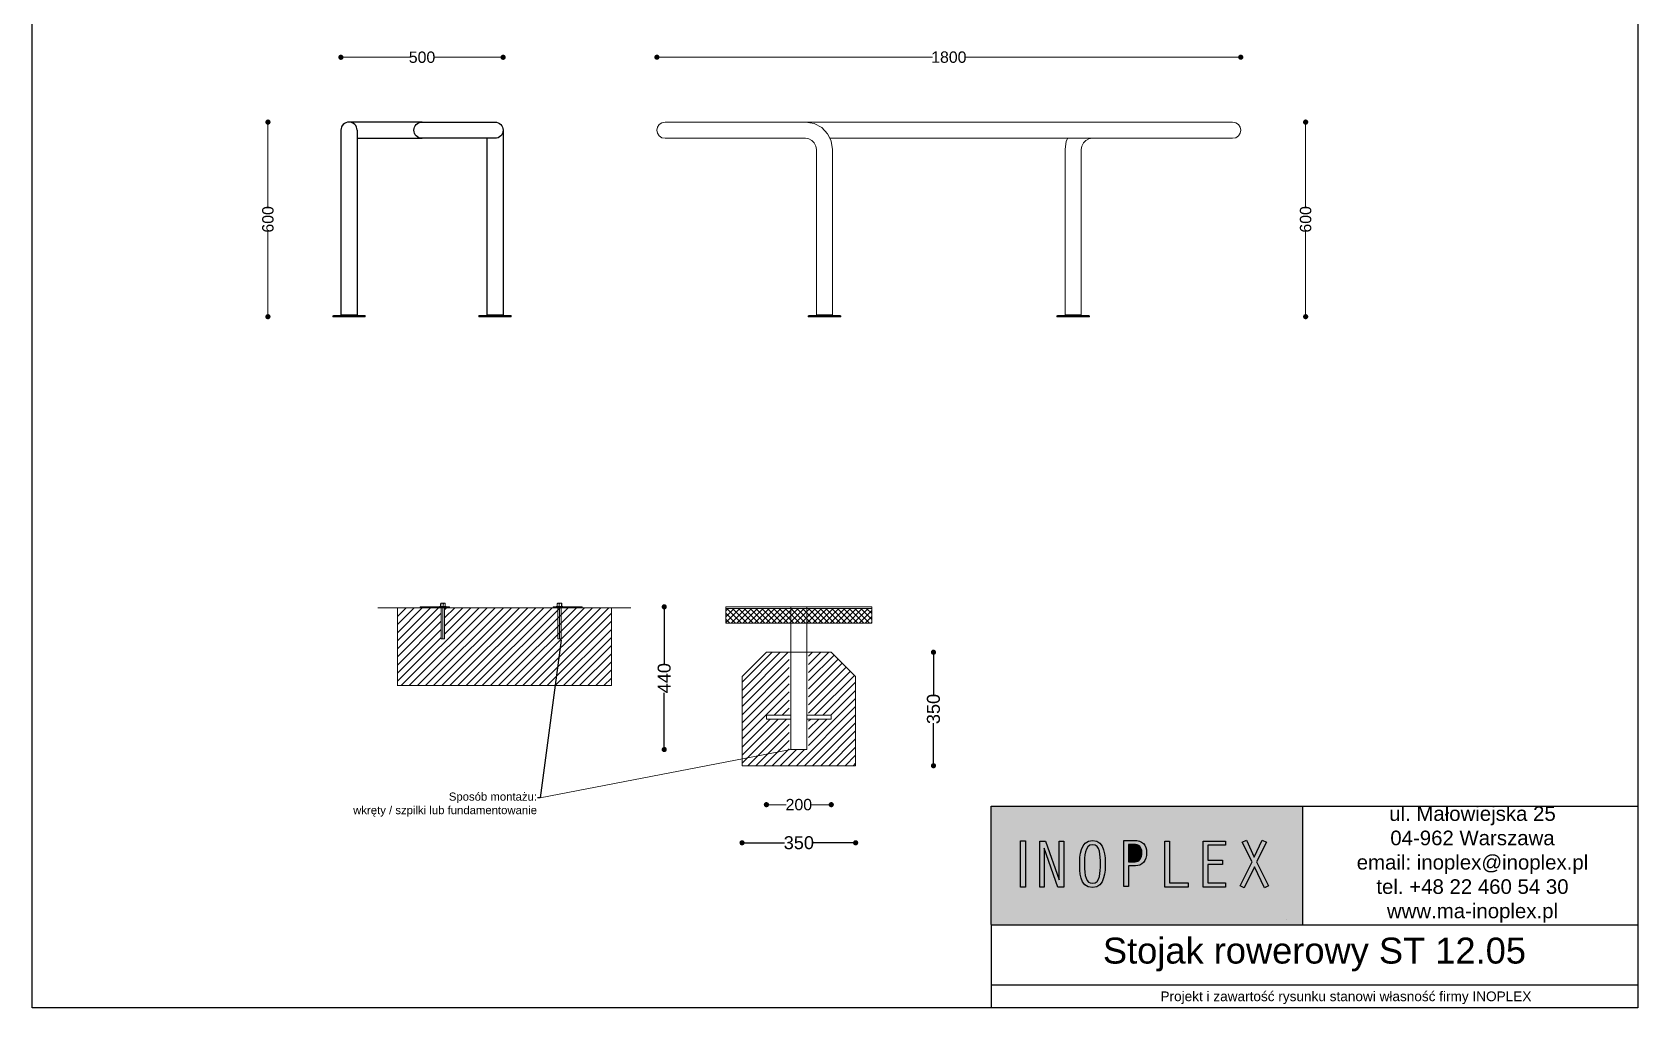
# Model space of a CAD drawing. Header units: millimetres. Extents: x 27743 to 32693, y 13706 to 19154.
# Drawn here: x 27743 to 32693, y 13706 to 16715 of the extents above; entities that cross this region are included whole.
import ezdxf
from ezdxf import colors
from ezdxf.entities.mleader import LeaderData, LeaderLine
from ezdxf.math import Vec2, Vec3

# ---------------------------------------------------------------- set-up
doc = ezdxf.new("R2010")
doc.units = ezdxf.units.MM
doc.header["$LTSCALE"] = 3
for name, color, linetype in [('0 @ 1', 7, 'Continuous'), ('LAYER_1', 7, 'Continuous'), ('Warstwa 1', 7, 'Continuous')]:
    doc.layers.add(name, color=color, linetype=linetype)
doc.layers.add('Krawędzie widoczneARTUR', color=7, linetype='Continuous', lineweight=50)
doc.layers.add('stal', color=7, linetype='Continuous', lineweight=20)
doc.styles.get("Standard").update_dxf_attribs({"font": 'arial.ttf'})
doc.dimstyles.new('MATEUSZ', dxfattribs={"dimtxt": 35, "dimasz": 16, "dimexe": 0.18, "dimexo": 0.0625, "dimgap": 0.09, "dimtad": 0, "dimdec": 0, "dimdsep": 46, "dimtxsty": 'Standard', "dimblk": 'DOT', "dimcen": 0.09, "dimse1": 1, "dimse2": 1, "dimadec": 0, "dimazin": 0, "dimtfac": 1, "dimtdec": 0, "dimtofl": 0, "dimtmove": 0, "dimatfit": 3, "dimfxl": 0, "dimtolj": 1, "dimtzin": 0, "dimlwd": 9, "dimlwe": 9, "dimarcsym": 0})
doc.dimstyles.get("Standard").update_dxf_attribs({"dimtxt": 0.18, "dimasz": 0.18, "dimexe": 0.18, "dimexo": 0.0625, "dimgap": 0.09, "dimtad": 0, "dimtih": 1, "dimtoh": 1, "dimdec": 4, "dimzin": 0, "dimdsep": 46, "dimtxsty": 'Standard', "dimcen": 0.09, "dimadec": 0, "dimazin": 0, "dimtfac": 1, "dimtdec": 4, "dimtofl": 0, "dimtmove": 0, "dimatfit": 3, "dimfxl": 0, "dimtolj": 1, "dimtzin": 0, "dimarcsym": 0})

# ---------------------------------------------------------------- blocks, each defined once
blk = doc.blocks.new('_Dot')
at = {"color": 0, "linetype": 'ByBlock', "lineweight": -2}
blk.add_line((-0.5, 0), (-1, 0), dxfattribs=at)
at = {"color": 0, "linetype": 'ByBlock', "const_width": 0.5}
blk.add_lwpolyline([(-0.25, 0, 1), (0.25, 0, 1)], format="xyb", close=True, dxfattribs=at)
blk = doc.blocks.new('*D16')
at = {"color": 0, "lineweight": 9}
for p, q in [((29685.1, 16637.3), (30518.4, 16637.3)), ((31453.1, 16637.3), (30619.7, 16637.3))]:
    blk.add_line(p, q, dxfattribs=at)
at = {"layer": 'Defpoints', "color": 0}
for p in [(31469.1, 16637.3), (29669.1, 16412.3), (31469.1, 16412.3)]:
    blk.add_point(p, dxfattribs=at)
at = {"color": 0, "lineweight": 9, "xscale": 16, "yscale": 16, "zscale": 16, "rotation": 180}
blk.add_blockref('_Dot', (29669.1, 16637.3), dxfattribs=at)
at = {"color": 0, "lineweight": 9, "xscale": 16, "yscale": 16, "zscale": 16}
blk.add_blockref('_Dot', (31469.1, 16637.3), dxfattribs=at)
at = {"color": 0, "insert": (30569.1, 16637.3), "char_height": 35, "attachment_point": 5}
blk.add_mtext('\\A1;1800', dxfattribs=at)
blk = doc.blocks.new('*D17')
at = {"color": 0, "lineweight": 9}
for p, q in [((31669.1, 16421.3), (31669.1, 16176.1)), ((31669.1, 15853.3), (31669.1, 16098.5))]:
    blk.add_line(p, q, dxfattribs=at)
at = {"layer": 'Defpoints', "color": 0}
for p in [(30952.4, 16437.3), (31669.1, 16437.3), (30952.4, 15837.3)]:
    blk.add_point(p, dxfattribs=at)
at = {"color": 0, "lineweight": 9, "xscale": 16, "yscale": 16, "zscale": 16}
for p, rotation in [((31669.1, 16437.3), 90), ((31669.1, 15837.3), 270)]:
    blk.add_blockref('_Dot', p, dxfattribs=dict(at, rotation=rotation))
at = {"color": 0, "insert": (31669.1, 16137.3), "char_height": 35, "attachment_point": 5, "rotation": 90}
blk.add_mtext('\\A1;600', dxfattribs=at)
blk = doc.blocks.new('*D18')
at = {"color": 0, "lineweight": 9}
for p, q in [((28711, 16637.1), (28906.3, 16637.1)), ((29179, 16637.1), (28983.7, 16637.1))]:
    blk.add_line(p, q, dxfattribs=at)
at = {"layer": 'Defpoints', "color": 0}
for p in [(28695, 16637.1), (28695, 16412.3), (29195, 16412.5)]:
    blk.add_point(p, dxfattribs=at)
at = {"color": 0, "lineweight": 9, "xscale": 16, "yscale": 16, "zscale": 16, "rotation": 180}
blk.add_blockref('_Dot', (28695, 16637.1), dxfattribs=at)
at = {"color": 0, "lineweight": 9, "xscale": 16, "yscale": 16, "zscale": 16}
blk.add_blockref('_Dot', (29195, 16637.1), dxfattribs=at)
at = {"color": 0, "insert": (28945, 16637.1), "char_height": 35, "attachment_point": 5}
blk.add_mtext('\\A1;500', dxfattribs=at)
blk = doc.blocks.new('*D19')
at = {"color": 0, "lineweight": 9}
for p, q in [((28470, 16421.3), (28470, 16176.1)), ((28470, 15853.3), (28470, 16098.5))]:
    blk.add_line(p, q, dxfattribs=at)
at = {"layer": 'Defpoints', "color": 0}
for p in [(28470, 16437.3), (28720, 16437.3), (28720, 15837.3)]:
    blk.add_point(p, dxfattribs=at)
at = {"color": 0, "lineweight": 9, "xscale": 16, "yscale": 16, "zscale": 16}
for p, rotation in [((28470, 16437.3), 90), ((28470, 15837.3), 270)]:
    blk.add_blockref('_Dot', p, dxfattribs=dict(at, rotation=rotation))
at = {"color": 0, "insert": (28470, 16137.3), "char_height": 35, "attachment_point": 5, "rotation": 90}
blk.add_mtext('\\A1;600', dxfattribs=at)
blk = doc.blocks.new('*D9')
at = {"color": 0, "lineweight": -2}
for p, q in [((1138.5, -724.5), (1253.3, -724.5)), ((1456.5, -724.5), (1341.7, -724.5))]:
    blk.add_line(p, q, dxfattribs=at)
at = {"layer": 'Defpoints', "color": 0}
for p in [(1122.5, -487), (1472.5, -487), (1472.5, -724.5)]:
    blk.add_point(p, dxfattribs=at)
at = {"color": 0, "lineweight": -2, "xscale": 16, "yscale": 16, "zscale": 16, "rotation": 180}
blk.add_blockref('_Dot', (1122.5, -724.5), dxfattribs=at)
at = {"color": 0, "lineweight": -2, "xscale": 16, "yscale": 16, "zscale": 16}
blk.add_blockref('_Dot', (1472.5, -724.5), dxfattribs=at)
at = {"color": 0, "lineweight": 15, "insert": (1297.5, -724.5), "char_height": 40, "attachment_point": 5}
blk.add_mtext('\\A1;350', dxfattribs=at)
blk = doc.blocks.new('*D10')
at = {"color": 0, "lineweight": -2}
for p, q in [((1712.5, -153), (1712.5, -267.8)), ((1712.5, -471), (1712.5, -356.2))]:
    blk.add_line(p, q, dxfattribs=at)
at = {"layer": 'Defpoints', "color": 0}
for p in [(1712.5, -137), (1712.5, -137), (1472.5, -487)]:
    blk.add_point(p, dxfattribs=at)
at = {"color": 0, "lineweight": -2, "xscale": 16, "yscale": 16, "zscale": 16}
for p, rotation in [((1712.5, -137), 90), ((1712.5, -487), 270)]:
    blk.add_blockref('_Dot', p, dxfattribs=dict(at, rotation=rotation))
at = {"color": 0, "lineweight": 15, "insert": (1712.5, -312), "char_height": 40, "attachment_point": 5, "rotation": 90}
blk.add_mtext('\\A1;350', dxfattribs=at)
blk = doc.blocks.new('*D11')
at = {"color": 0, "lineweight": -2}
for p, q in [((882.5, -13), (882.5, -172)), ((882.5, -421), (882.5, -262))]:
    blk.add_line(p, q, dxfattribs=at)
at = {"layer": 'Defpoints', "color": 0}
for p in [(1322.5, 3), (882.5, -437), (1320, -437)]:
    blk.add_point(p, dxfattribs=at)
at = {"color": 0, "lineweight": -2, "xscale": 16, "yscale": 16, "zscale": 16}
for p, rotation in [((882.5, 3), 90), ((882.5, -437), 270)]:
    blk.add_blockref('_Dot', p, dxfattribs=dict(at, rotation=rotation))
at = {"color": 0, "lineweight": 15, "insert": (882.5, -217), "char_height": 40, "attachment_point": 5, "rotation": 90}
blk.add_mtext('\\A1;440', dxfattribs=at)
blk = doc.blocks.new('*D12')
at = {"color": 0, "lineweight": 9}
for p, q in [((1213.5, -607), (1258.5, -607)), ((1381.5, -607), (1336.5, -607))]:
    blk.add_line(p, q, dxfattribs=at)
at = {"layer": 'Defpoints', "color": 0}
for p in [(1197.5, -343), (1397.5, -343), (1397.5, -607)]:
    blk.add_point(p, dxfattribs=at)
at = {"color": 0, "lineweight": 9, "xscale": 16, "yscale": 16, "zscale": 16, "rotation": 180}
blk.add_blockref('_Dot', (1197.5, -607), dxfattribs=at)
at = {"color": 0, "lineweight": 9, "xscale": 16, "yscale": 16, "zscale": 16}
blk.add_blockref('_Dot', (1397.5, -607), dxfattribs=at)
at = {"color": 0, "insert": (1297.5, -607), "char_height": 35, "attachment_point": 5}
blk.add_mtext('\\A1;200', dxfattribs=at)
blk = doc.blocks.new('MOCOWANIE')
at = {"lineweight": 9}
h = blk.add_hatch(dxfattribs=at)
h.set_pattern_fill('JIS_WOOD', color=256, scale=25)
h.set_pattern_definition([(45, (-2381.82, -1962.995), (-12.5, 12.5), [])])
h.paths.add_polyline_path([(574.7, 0), (560, 0), (220, 0), (205.3, 0), (205.3, -96.1), (195, -96), (195, 0), (140, 0), (60, 0), (60, -240), (720, -240), (720, 0), (640, 0), (585, 0), (585, 0), (574.7, 0)])
h = blk.add_hatch(dxfattribs=at)
h.set_pattern_fill('ANSI37', color=256, scale=4)
h.set_pattern_definition([(45, (-816.598, -2153.975), (-8.980256, 8.980256), []), (135, (-816.598, -2153.975), (-8.980256, -8.980256), [])])
h.paths.add_polyline_path([(1272.5, -2), (1072.5, -2), (1072.5, -47), (1272.5, -47)])
h.paths.add_polyline_path([(1322.5, -2), (1272.5, -2), (1272.5, -47), (1322.5, -47)])
h.paths.add_polyline_path([(1522.5, -2), (1322.5, -2), (1322.5, -47), (1522.5, -47)])
h = blk.add_hatch(dxfattribs=at)
h.set_pattern_fill('JIS_WOOD', color=256, scale=25)
h.set_pattern_definition([(45, (-15721.51, -12568), (-12.5, 12.5), [])])
h.paths.add_polyline_path([(1267.5, -137), (1197.5, -137), (1122.5, -212), (1122.5, -487), (1322.5, -487), (1472.5, -487), (1472.5, -212), (1397.5, -137), (1327.5, -137), (1327.5, -331), (1397.5, -331), (1397.5, -343), (1327.5, -343), (1327.5, -437), (1267.5, -437), (1267.5, -343), (1197.5, -343), (1197.5, -331), (1267.5, -331)])
for p, q in [((140, 0), (0, 0)), ((140, 0), (60, 0)), ((60, 0), (60, -240)), ((180, 3), (130, 3)), ((130, 3), (130, 0)), ((140, 3), (180, 3)), ((140, 3), (220, 3)), ((220, 0), (140, 0)), ((220, 3), (220, 0)), ((220, 3), (220, 0)), ((220, 0), (560, 0)), ((580, 3), (540, 3)), ((540, 3), (540, 0)), ((630, 3), (550, 3)), ((550, 0), (630, 0)), ((620, 3), (570, 3)), ((590, 3), (630, 3)), ((630, 0), (630, 3)), ((630, 0), (780, 0)), ((640, 0), (720, 0)), ((720, 0), (720, -240)), ((1272.5, 3), (1072.5, 3)), ((1072.5, 3), (1072.5, -47)), ((1072.5, 3), (1072.5, -2)), ((1327.5, 3), (1267.5, 3)), ((1322.5, 3), (1272.5, 3)), ((1272.5, 3), (1322.5, 3)), ((1272.5, 3), (1272.5, -437)), ((1322.5, 3), (1522.5, 3)), ((1322.5, 3), (1322.5, -437)), ((1522.5, 3), (1522.5, -47)), ((1072.5, -2), (1522.5, -2)), ((1072.5, -47), (1522.5, -47)), ((1122.5, -212), (1197.5, -137)), ((1397.5, -137), (1197.5, -137)), ((1472.5, -212), (1397.5, -137)), ((58.9, -240), (720, -240)), ((1122.5, -212), (1122.5, -487)), ((1472.5, -487), (1472.5, -212)), ((1122.5, -487), (1322.5, -487)), ((1322.5, -487), (1472.5, -487))]:
    blk.add_line(p, q, dxfattribs=at)
at = {"lineweight": 15}
blk.add_line((500.3, -585.7), (1272.5, -437), dxfattribs=at)
at = {"layer": 'Krawędzie widoczneARTUR', "lineweight": 9}
for p, q in [((190, 4), (210.3, 4)), ((190, 4), (190, 3)), ((193.2, 4.7), (193.2, 11.7)), ((194, 14.2), (205.9, 14.2)), ((194.3, 4.7), (194.3, 11.7)), ((195.3, 4), (195.3, 3)), ((201.3, 4.7), (201.3, 11.7)), ((205.9, 14.2), (206.5, 14.2)), ((207.2, 4.7), (207.2, 11.7)), ((570, 4), (549.7, 4)), ((552.8, 4.7), (552.8, 11.7)), ((554.1, 14.2), (553.5, 14.2)), ((566, 14.2), (554.1, 14.2)), ((558.7, 4.7), (558.7, 11.7)), ((564.7, 4), (564.7, 3)), ((565.7, 4.7), (565.7, 11.7)), ((566.8, 4.7), (566.8, 11.7)), ((570, 4), (570, 3)), ((1197.5, -331), (1197.5, -343)), ((1272.5, -331), (1197.5, -331)), ((1272.5, -343), (1197.5, -343)), ((1397.5, -331), (1322.5, -331)), ((1397.5, -343), (1322.5, -343)), ((1397.5, -343), (1397.5, -331)), ((1272.5, -437), (1322.5, -437)), ((1275, -437), (1272.5, -437)), ((1322.5, -437), (1320, -437))]:
    blk.add_line(p, q, dxfattribs=at)
at = {"layer": 'Krawędzie widoczneARTUR', "lineweight": 9, "flags": 128}
for points in [[(193.2, 11.7), (193.2, 12.1), (193.3, 12.4), (193.3, 12.7), (193.3, 13), (193.4, 13.3), (193.4, 13.5), (193.5, 13.6), (193.5, 13.8), (193.6, 13.9), (193.7, 13.9), (193.7, 14), (193.8, 14), (193.8, 14), (193.9, 13.9), (193.9, 13.9), (194, 13.8), (194, 13.6), (194.1, 13.5), (194.2, 13.3), (194.2, 13), (194.2, 12.7), (194.3, 12.4), (194.3, 12.1), (194.3, 11.7)], [(193.2, 4.7), (193.2, 4.7), (193.2, 4.7), (193.2, 4.6), (193.2, 4.6), (193.2, 4.6), (193.2, 4.5), (193.2, 4.5), (193.2, 4.5), (193.2, 4.4), (193.2, 4.4), (193.2, 4.4), (193.3, 4.3), (193.3, 4.3), (193.3, 4.3), (193.3, 4.2), (193.3, 4.2), (193.3, 4.2), (193.3, 4.1), (193.3, 4.1), (193.3, 4.1), (193.3, 4.1), (193.3, 4), (193.4, 4), (193.4, 4)], [(194, 14.2), (193.8, 14.1), (193.6, 13.9)], [(194.3, 11.7), (194.4, 12.1), (194.6, 12.4), (194.8, 12.7), (195.1, 13), (195.4, 13.3), (195.7, 13.5), (196, 13.6), (196.3, 13.8), (196.7, 13.9), (197.1, 13.9), (197.4, 14), (197.8, 14), (198.2, 14), (198.5, 13.9), (198.9, 13.9), (199.3, 13.8), (199.6, 13.7), (199.9, 13.5), (200.3, 13.3), (200.5, 13), (200.8, 12.7), (201, 12.4), (201.2, 12.1), (201.3, 11.7)], [(194.3, 4.7), (194.3, 4.7), (194.3, 4.7), (194.3, 4.6), (194.3, 4.6), (194.3, 4.6), (194.3, 4.5), (194.3, 4.5), (194.3, 4.5), (194.3, 4.4), (194.3, 4.4), (194.3, 4.4), (194.3, 4.3), (194.4, 4.3), (194.4, 4.3), (194.4, 4.2), (194.4, 4.2), (194.4, 4.2), (194.4, 4.1), (194.4, 4.1), (194.4, 4.1), (194.4, 4.1), (194.4, 4), (194.4, 4), (194.4, 4)], [(207, 12.3), (206.9, 12.6), (206.7, 12.9), (206.5, 13.1), (206.3, 13.3), (206.1, 13.5), (205.9, 13.6), (205.6, 13.7), (205.4, 13.8), (205.1, 13.9), (204.9, 13.9), (204.6, 14), (204.4, 14), (204.1, 14), (203.8, 14), (203.6, 13.9), (203.3, 13.9), (203.1, 13.8), (202.8, 13.7), (202.6, 13.6), (202.3, 13.3), (202, 13), (201.7, 12.6), (201.5, 12.2), (201.3, 11.7)], [(201.3, 4.7), (201.3, 4.7), (201.3, 4.7), (201.3, 4.6), (201.3, 4.6), (201.3, 4.6), (201.3, 4.5), (201.3, 4.5), (201.3, 4.5), (201.3, 4.4), (201.3, 4.4), (201.3, 4.4), (201.3, 4.3), (201.3, 4.3), (201.3, 4.3), (201.3, 4.2), (201.3, 4.2), (201.3, 4.2), (201.3, 4.1), (201.3, 4.1), (201.3, 4.1), (201.3, 4.1), (201.3, 4), (201.3, 4), (201.3, 4)], [(206.8, 13.9), (206.6, 14.1), (206.5, 14.2)], [(207.2, 11.7), (207.2, 11.8), (207.2, 12), (207.2, 12.1), (207.2, 12.3), (207.2, 12.4), (207.2, 12.5), (207.1, 12.7), (207.1, 12.8), (207.1, 12.9), (207.1, 13), (207.1, 13.1), (207.1, 13.2), (207, 13.3), (207, 13.4), (207, 13.5), (207, 13.5), (207, 13.6), (206.9, 13.7), (206.9, 13.7), (206.9, 13.8), (206.9, 13.8), (206.9, 13.8), (206.8, 13.9), (206.8, 13.9)], [(207, 12.3), (207, 12.3), (207, 12.3), (207, 12.3), (207, 12.2), (207.1, 12.2), (207.1, 12.2), (207.1, 12.2), (207.1, 12.1), (207.1, 12.1), (207.1, 12.1), (207.1, 12), (207.1, 12), (207.1, 12), (207.1, 12), (207.2, 11.9), (207.2, 11.9), (207.2, 11.9), (207.2, 11.9), (207.2, 11.8), (207.2, 11.8), (207.2, 11.8), (207.2, 11.7), (207.2, 11.7), (207.2, 11.7)], [(207.2, 4.7), (207.2, 4.7), (207.2, 4.7), (207.2, 4.6), (207.2, 4.6), (207.2, 4.6), (207.2, 4.5), (207.2, 4.5), (207.2, 4.5), (207.2, 4.4), (207.2, 4.4), (207.2, 4.4), (207.2, 4.3), (207.2, 4.3), (207.2, 4.3), (207.2, 4.2), (207.2, 4.2), (207.1, 4.2), (207.1, 4.1), (207.1, 4.1), (207.1, 4.1), (207.1, 4.1), (207.1, 4), (207.1, 4), (207.1, 4)], [(552.8, 11.7), (552.8, 11.8), (552.8, 12), (552.8, 12.1), (552.8, 12.3), (552.8, 12.4), (552.8, 12.5), (552.9, 12.7), (552.9, 12.8), (552.9, 12.9), (552.9, 13), (552.9, 13.1), (552.9, 13.2), (553, 13.3), (553, 13.4), (553, 13.5), (553, 13.5), (553, 13.6), (553.1, 13.7), (553.1, 13.7), (553.1, 13.8), (553.1, 13.8), (553.1, 13.8), (553.2, 13.9), (553.2, 13.9)], [(553, 12.3), (553, 12.3), (553, 12.3), (553, 12.3), (553, 12.2), (552.9, 12.2), (552.9, 12.2), (552.9, 12.2), (552.9, 12.1), (552.9, 12.1), (552.9, 12.1), (552.9, 12), (552.9, 12), (552.9, 12), (552.9, 12), (552.8, 11.9), (552.8, 11.9), (552.8, 11.9), (552.8, 11.9), (552.8, 11.8), (552.8, 11.8), (552.8, 11.8), (552.8, 11.7), (552.8, 11.7), (552.8, 11.7)], [(552.8, 4.7), (552.8, 4.7), (552.8, 4.7), (552.8, 4.6), (552.8, 4.6), (552.8, 4.6), (552.8, 4.5), (552.8, 4.5), (552.8, 4.5), (552.8, 4.4), (552.8, 4.4), (552.8, 4.4), (552.8, 4.3), (552.8, 4.3), (552.8, 4.3), (552.8, 4.2), (552.8, 4.2), (552.9, 4.2), (552.9, 4.1), (552.9, 4.1), (552.9, 4.1), (552.9, 4.1), (552.9, 4), (552.9, 4), (552.9, 4)], [(553, 12.3), (553.1, 12.6), (553.3, 12.9), (553.5, 13.1), (553.7, 13.3), (553.9, 13.5), (554.1, 13.6), (554.4, 13.7), (554.6, 13.8), (554.9, 13.9), (555.1, 13.9), (555.4, 14), (555.6, 14), (555.9, 14), (556.2, 14), (556.4, 13.9), (556.7, 13.9), (556.9, 13.8), (557.2, 13.7), (557.4, 13.6), (557.7, 13.3), (558, 13), (558.3, 12.6), (558.5, 12.2), (558.7, 11.7)], [(553.2, 13.9), (553.4, 14.1), (553.5, 14.2)], [(565.7, 11.7), (565.6, 12.1), (565.4, 12.4), (565.2, 12.7), (564.9, 13), (564.6, 13.3), (564.3, 13.5), (564, 13.6), (563.7, 13.8), (563.3, 13.9), (562.9, 13.9), (562.6, 14), (562.2, 14), (561.8, 14), (561.5, 13.9), (561.1, 13.9), (560.7, 13.8), (560.4, 13.7), (560.1, 13.5), (559.7, 13.3), (559.5, 13), (559.2, 12.7), (559, 12.4), (558.8, 12.1), (558.7, 11.7)], [(558.7, 4.7), (558.7, 4.7), (558.7, 4.7), (558.7, 4.6), (558.7, 4.6), (558.7, 4.6), (558.7, 4.5), (558.7, 4.5), (558.7, 4.5), (558.7, 4.4), (558.7, 4.4), (558.7, 4.4), (558.7, 4.3), (558.7, 4.3), (558.7, 4.3), (558.7, 4.2), (558.7, 4.2), (558.7, 4.2), (558.7, 4.1), (558.7, 4.1), (558.7, 4.1), (558.7, 4.1), (558.7, 4), (558.7, 4), (558.7, 4)], [(565.7, 4.7), (565.7, 4.7), (565.7, 4.7), (565.7, 4.6), (565.7, 4.6), (565.7, 4.6), (565.7, 4.5), (565.7, 4.5), (565.7, 4.5), (565.7, 4.4), (565.7, 4.4), (565.7, 4.4), (565.7, 4.3), (565.6, 4.3), (565.6, 4.3), (565.6, 4.2), (565.6, 4.2), (565.6, 4.2), (565.6, 4.1), (565.6, 4.1), (565.6, 4.1), (565.6, 4.1), (565.6, 4), (565.6, 4), (565.6, 4)], [(566.8, 11.7), (566.8, 12.1), (566.7, 12.4), (566.7, 12.7), (566.7, 13), (566.6, 13.3), (566.6, 13.5), (566.5, 13.6), (566.5, 13.8), (566.4, 13.9), (566.3, 13.9), (566.3, 14), (566.2, 14), (566.2, 14), (566.1, 13.9), (566.1, 13.9), (566, 13.8), (566, 13.6), (565.9, 13.5), (565.8, 13.3), (565.8, 13), (565.8, 12.7), (565.7, 12.4), (565.7, 12.1), (565.7, 11.7)], [(566, 14.2), (566.2, 14.1), (566.4, 13.9)], [(566.8, 4.7), (566.8, 4.7), (566.8, 4.7), (566.8, 4.6), (566.8, 4.6), (566.8, 4.6), (566.8, 4.5), (566.8, 4.5), (566.8, 4.5), (566.8, 4.4), (566.8, 4.4), (566.8, 4.4), (566.7, 4.3), (566.7, 4.3), (566.7, 4.3), (566.7, 4.2), (566.7, 4.2), (566.7, 4.2), (566.7, 4.1), (566.7, 4.1), (566.7, 4.1), (566.7, 4.1), (566.7, 4), (566.6, 4), (566.6, 4)]]:
    blk.add_lwpolyline(points, dxfattribs=at)
at = {"layer": 'stal', "lineweight": 9}
for p, q in [((190, 3), (195, 3)), ((195, 3), (195, -96)), ((195, 3), (200.3, 3)), ((200.3, 3), (200.3, -96.1)), ((207.1, 4), (204.1, 4)), ((210.3, 3), (205.3, 3)), ((205.3, 3), (205.3, -96.1)), ((210.3, 4), (210.3, 3)), ((549.7, 4), (549.7, 3)), ((549.7, 3), (554.7, 3)), ((552.9, 4), (555.9, 4)), ((554.7, 3), (554.7, -96.1)), ((565, 3), (559.7, 3)), ((559.7, 3), (559.7, -96.1)), ((570, 3), (565, 3)), ((565, 3), (565, -96)), ((195, -96), (205.3, -96.1)), ((565, -96), (554.7, -96.1))]:
    blk.add_line(p, q, dxfattribs=at)
at = {"lineweight": 15}
for base, p1, p2, picture, middle in [((882.5, -437), (1322.5, 3), (1320, -437), '*D11', (882.5, -217)), ((1712.5, -137), (1472.5, -487), (1712.5, -137), '*D10', (1712.5, -312))]:
    dim = blk.add_linear_dim(base=base, p1=p1, p2=p2, angle=90, dimstyle='Standard', override={"dimtxt": 40, "dimasz": 16, "dimtih": 0, "dimtoh": 0, "dimdec": 0, "dimblk": 'Dot', "dimse1": 1, "dimse2": 1, "dimtdec": 0}, dxfattribs=at)
    dim.commit()
    dim.dimension.update_dxf_attribs({"geometry": picture, "text_midpoint": middle})
dim = blk.add_linear_dim(base=(1397.5, -607), p1=(1197.5, -343), p2=(1397.5, -343), dimstyle='MATEUSZ')
dim.commit()
dim.dimension.update_dxf_attribs({"geometry": '*D12', "text_midpoint": (1297.5, -607)})
dim = blk.add_linear_dim(base=(1472.5, -724.5), p1=(1122.5, -487), p2=(1472.5, -487), dimstyle='Standard', override={"dimtxt": 40, "dimasz": 16, "dimtih": 0, "dimtoh": 0, "dimdec": 0, "dimblk": 'Dot', "dimse1": 1, "dimse2": 1, "dimtdec": 0}, dxfattribs=at)
dim.commit()
dim.dimension.update_dxf_attribs({"geometry": '*D9', "text_midpoint": (1297.5, -724.5)})
ml = blk.add_multileader_mtext('Standard', dxfattribs=at)
ml.set_content('Sposób montażu:\\Pwkręty / szpilki lub fundamentowanie', color=256)
ml.set_leader_properties()
ml.build(insert=Vec2(0, 0))
ctx = ml.context
ctx.base_point, ctx.char_height, ctx.plane_origin = Vec3(-77, -585.7), 25, Vec3(585, -96)
ctx.text_align_type = 2
notes = []
notes.append((ctx, [(1, (1, 1, 0), (500.3, -585.7), (-1, 0), 8, [(0, [(565, -96)], 0, [])])]))
ctx.mtext.insert, ctx.mtext.alignment, ctx.mtext.flow_direction = Vec3(490.3, -569.6), 3, 5
for ctx, leaders in notes:
    for number, flags, end, landing, length, lines in leaders:
        leader = LeaderData()
        leader.index, (leader.has_last_leader_line, leader.has_dogleg_vector, leader.attachment_direction) = number, flags
        leader.last_leader_point, leader.dogleg_vector, leader.dogleg_length = Vec3(end), Vec3(landing), length
        for number, points, colour, breaks in lines:
            line = LeaderLine()
            line.index, line.vertices, line.color, line.breaks = number, Vec3.list(points), colors.encode_raw_color(colour), breaks
            leader.lines.append(line)
        ctx.leaders.append(leader)

msp = doc.modelspace()

# ---------------------------------------------------------------- hatches: boundary and pattern name
h = msp.add_hatch(color=255)
h.dxf.hatch_style = 1
h.paths.add_polyline_path([(31659.5, 14327.8), (30699.5, 14327.8), (30699.5, 13963.3), (30699.5, 13961.4), (31659.5, 13961.4)])
h.paths.add_polyline_path([(31629.2, 14238.2), (31629.2, 14056), (31609, 14056), (31609, 13979), (30714.2, 13979), (30714.2, 14311), (31609, 14311), (31609, 14238.2)], flags=16)
h = msp.add_hatch(color=250)
h.dxf.hatch_style = 1
h.paths.add_polyline_path([(31609, 14056), (31076.6, 14056), (31076.6, 14238.2), (31609, 14238.2), (31609, 14311), (30714.2, 14311), (30714.2, 13979), (31609, 13979)])
edge = h.paths.add_edge_path(flags=16)
edge.add_spline(control_points=[(31051.1, 14149.8), (31051.1, 14132), (31051.7, 14076.9), (31011.8, 14076.9)], knot_values=[0, 0, 0, 0, 1, 1, 1, 1], degree=3, periodic=0)
edge.add_spline(control_points=[(31011.8, 14076.9), (30971.4, 14076.9), (30972.5, 14131.5), (30972.5, 14149.8)], knot_values=[0, 0, 0, 0, 1, 1, 1, 1], degree=3, periodic=0)
edge.add_spline(control_points=[(30972.5, 14149.8), (30972.5, 14173.2), (30974, 14222.5), (31011.8, 14222.5)], knot_values=[0, 0, 0, 0, 1, 1, 1, 1], degree=3, periodic=0)
edge.add_spline(control_points=[(31011.8, 14222.5), (31051.7, 14222.5), (31051.1, 14168.5), (31051.1, 14149.8)], knot_values=[0, 0, 0, 0, 1, 1, 1, 1], degree=3, periodic=0)
edge = h.paths.add_edge_path(flags=0)
edge.add_spline(control_points=[(31036.2, 14149.8), (31036.2, 14125.2), (31036.4, 14090.3), (31011.8, 14090.3)], knot_values=[0, 0, 0, 0, 1, 1, 1, 1], degree=3, periodic=0)
edge.add_spline(control_points=[(31011.8, 14090.3), (30991.8, 14090.3), (30987.3, 14111.6), (30987.3, 14149.8)], knot_values=[0, 0, 0, 0, 1, 1, 1, 1], degree=3, periodic=0)
edge.add_spline(control_points=[(30987.3, 14149.8), (30987.3, 14170.6), (30986.7, 14209.1), (31011.8, 14209.1)], knot_values=[0, 0, 0, 0, 1, 1, 1, 1], degree=3, periodic=0)
edge.add_spline(control_points=[(31011.8, 14209.1), (31036.9, 14209.1), (31036.2, 14176.6), (31036.2, 14149.8)], knot_values=[0, 0, 0, 0, 1, 1, 1, 1], degree=3, periodic=0)
h.paths.add_polyline_path([(30923.3, 14078.8), (30905.4, 14078.8), (30863.3, 14198.3), (30862.9, 14197.9), (30863.5, 14165.8), (30863.5, 14078.8), (30849.3, 14078.8), (30849.3, 14220.6), (30867.1, 14220.6), (30909.2, 14101.4), (30909.7, 14101.8), (30909, 14133.5), (30909, 14220.6), (30923.3, 14220.6)], flags=16)
h.paths.add_polyline_path([(30805.9, 14078.2), (30790.3, 14078.2), (30790.3, 14220.9), (30805.9, 14220.9)], flags=16)
edge = h.paths.add_edge_path(flags=0)
edge.add_spline(control_points=[(31036.2, 14149.8), (31036.2, 14176.6), (31036.9, 14209.1), (31011.8, 14209.1)], knot_values=[0, 0, 0, 0, 1, 1, 1, 1], degree=3, periodic=0)
edge.add_spline(control_points=[(31011.8, 14209.1), (30986.7, 14209.1), (30987.3, 14170.6), (30987.3, 14149.8)], knot_values=[0, 0, 0, 0, 1, 1, 1, 1], degree=3, periodic=0)
edge.add_spline(control_points=[(30987.3, 14149.8), (30987.3, 14111.6), (30991.8, 14090.3), (31011.8, 14090.3)], knot_values=[0, 0, 0, 0, 1, 1, 1, 1], degree=3, periodic=0)
edge.add_spline(control_points=[(31011.8, 14090.3), (31036.4, 14090.3), (31036.2, 14125.2), (31036.2, 14149.8)], knot_values=[0, 0, 0, 0, 1, 1, 1, 1], degree=3, periodic=0)
h = msp.add_hatch(color=255)
h.dxf.hatch_style = 1
h.paths.add_polyline_path([(30805.9, 14220.9), (30790.3, 14220.9), (30790.3, 14078.2), (30805.9, 14078.2)])
h.paths.add_polyline_path([(30905.4, 14078.8), (30923.3, 14078.8), (30923.3, 14220.6), (30909, 14220.6), (30909, 14133.5), (30909.7, 14100.1), (30867.1, 14220.6), (30849.3, 14220.6), (30849.3, 14078.8), (30863.5, 14078.8), (30863.5, 14165.8), (30862.9, 14199.6)])
edge = h.paths.add_edge_path()
edge.add_spline(control_points=[(31011.8, 14222.5), (30974, 14222.5), (30972.5, 14173.2), (30972.5, 14149.8)], knot_values=[0, 0, 0, 0, 1, 1, 1, 1], degree=3, periodic=0)
edge.add_spline(control_points=[(30972.5, 14149.8), (30972.5, 14131.5), (30971.4, 14076.9), (31011.8, 14076.9)], knot_values=[0, 0, 0, 0, 1, 1, 1, 1], degree=3, periodic=0)
edge.add_spline(control_points=[(31011.8, 14076.9), (31051.7, 14076.9), (31051.1, 14132), (31051.1, 14149.8)], knot_values=[0, 0, 0, 0, 1, 1, 1, 1], degree=3, periodic=0)
edge.add_spline(control_points=[(31051.1, 14149.8), (31051.1, 14168.5), (31051.7, 14222.5), (31011.8, 14222.5)], knot_values=[0, 0, 0, 0, 1, 1, 1, 1], degree=3, periodic=0)
edge = h.paths.add_edge_path(flags=16)
edge.add_spline(control_points=[(30987.3, 14149.8), (30987.3, 14170.6), (30986.7, 14209.1), (31011.8, 14209.1)], knot_values=[0, 0, 0, 0, 1, 1, 1, 1], degree=3, periodic=0)
edge.add_spline(control_points=[(31011.8, 14209.1), (31036.9, 14209.1), (31036.2, 14176.6), (31036.2, 14149.8)], knot_values=[0, 0, 0, 0, 1, 1, 1, 1], degree=3, periodic=0)
edge.add_spline(control_points=[(31036.2, 14149.8), (31036.2, 14125.2), (31036.4, 14090.3), (31011.8, 14090.3)], knot_values=[0, 0, 0, 0, 1, 1, 1, 1], degree=3, periodic=0)
edge.add_spline(control_points=[(31011.8, 14090.3), (30991.8, 14090.3), (30987.3, 14111.6), (30987.3, 14149.8)], knot_values=[0, 0, 0, 0, 1, 1, 1, 1], degree=3, periodic=0)
edge = h.paths.add_edge_path()
edge.add_line((31109, 14080.8), (31123.2, 14080.8))
edge.add_line((31123.2, 14080.8), (31123.2, 14144))
edge.add_line((31123.2, 14144), (31144.5, 14144))
edge.add_spline(control_points=[(31144.5, 14144), (31164, 14144), (31178.9, 14158.6), (31178.9, 14185)], knot_values=[0, 0, 0, 0, 1, 1, 1, 1], degree=3, periodic=0)
edge.add_spline(control_points=[(31178.9, 14185), (31178.9, 14209.2), (31164.9, 14222.6), (31139.8, 14222.6)], knot_values=[0, 0, 0, 0, 1, 1, 1, 1], degree=3, periodic=0)
edge.add_line((31139.8, 14222.6), (31109, 14222.6))
edge.add_line((31109, 14222.6), (31109, 14080.8))
edge = h.paths.add_edge_path(flags=16)
edge.add_line((31123.2, 14209.9), (31144, 14209.9))
edge.add_spline(control_points=[(31139.6, 14209.9), (31154.9, 14209.9), (31164, 14202.4), (31164, 14185)], knot_values=[0, 0, 0, 0, 1, 1, 1, 1], degree=3, periodic=0)
edge.add_spline(control_points=[(31164, 14185), (31164, 14167.1), (31156.4, 14157.2), (31143.2, 14156.9)], knot_values=[0, 0, 0, 0, 1, 1, 1, 1], degree=3, periodic=0)
edge.add_line((31143.2, 14156.9), (31123.2, 14156.7))
edge.add_line((31123.2, 14156.7), (31123.2, 14209.9))
h.paths.add_polyline_path([(31235, 14078.8), (31307.4, 14078.8), (31307.4, 14091.6), (31249.2, 14091.6), (31249.2, 14220.6), (31235, 14220.6)])
h.paths.add_polyline_path([(31367.1, 14207.8), (31421.9, 14207.8), (31421.9, 14220.6), (31352.9, 14220.6), (31352.9, 14078.8), (31421.9, 14078.8), (31421.9, 14091.6), (31367.1, 14091.6), (31367.1, 14148.3), (31412.4, 14148.3), (31412.4, 14161.1), (31367.1, 14161.1)])
h.paths.add_polyline_path([(31548.2, 14216.8), (31535.1, 14223.4), (31510.8, 14170.4), (31486.6, 14223.4), (31473.4, 14216.8), (31503.8, 14156), (31466.8, 14082), (31479.6, 14076.1), (31511.1, 14140.9), (31542.1, 14076.1), (31554.8, 14082), (31517.9, 14156)])
h = msp.add_hatch(color=250)
h.dxf.hatch_style = 1
edge = h.paths.add_edge_path()
edge.add_spline(control_points=[(31011.8, 14209.1), (30986.7, 14209.1), (30987.3, 14170.6), (30987.3, 14149.8)], knot_values=[0, 0, 0, 0, 1, 1, 1, 1], degree=3, periodic=0)
edge.add_spline(control_points=[(30987.3, 14149.8), (30987.3, 14111.6), (30991.8, 14090.3), (31011.8, 14090.3)], knot_values=[0, 0, 0, 0, 1, 1, 1, 1], degree=3, periodic=0)
edge.add_spline(control_points=[(31011.8, 14090.3), (31036.4, 14090.3), (31036.2, 14125.2), (31036.2, 14149.8)], knot_values=[0, 0, 0, 0, 1, 1, 1, 1], degree=3, periodic=0)
edge.add_spline(control_points=[(31036.2, 14149.8), (31036.2, 14176.6), (31036.9, 14209.1), (31011.8, 14209.1)], knot_values=[0, 0, 0, 0, 1, 1, 1, 1], degree=3, periodic=0)
h = msp.add_hatch(color=75)
h.dxf.hatch_style = 1
h.paths.add_polyline_path([(31629.2, 14238.2), (31076.6, 14238.2), (31076.6, 14056), (31629.2, 14056)])
h.paths.add_polyline_path([(31554.8, 14082), (31542.1, 14076.1), (31511.1, 14140.9), (31479.6, 14076.1), (31466.8, 14082), (31503.8, 14156), (31473.4, 14216.8), (31486.6, 14223.4), (31510.8, 14170.4), (31535.1, 14223.4), (31548.2, 14216.8), (31517.9, 14156)], flags=16)
h.paths.add_polyline_path([(31421.9, 14091.6), (31421.9, 14078.8), (31352.9, 14078.8), (31352.9, 14220.6), (31421.9, 14220.6), (31421.9, 14207.8), (31367.1, 14207.8), (31367.1, 14161.1), (31412.4, 14161.1), (31412.4, 14148.3), (31367.1, 14148.3), (31367.1, 14091.6)], flags=16)
h.paths.add_polyline_path([(31307.4, 14091.6), (31307.4, 14078.8), (31235, 14078.8), (31235, 14220.6), (31249.2, 14220.6), (31249.2, 14091.6)], flags=16)
edge = h.paths.add_edge_path(flags=16)
edge.add_spline(control_points=[(31178.9, 14185), (31178.9, 14158.6), (31164, 14144), (31144.5, 14144)], knot_values=[0, 0, 0, 0, 1, 1, 1, 1], degree=3, periodic=0)
edge.add_line((31144.5, 14144), (31123.2, 14144))
edge.add_line((31123.2, 14144), (31123.2, 14080.8))
edge.add_line((31123.2, 14080.8), (31109, 14080.8))
edge.add_line((31109, 14080.8), (31109, 14222.6))
edge.add_line((31109, 14222.6), (31139.8, 14222.6))
edge.add_spline(control_points=[(31139.8, 14222.6), (31164.9, 14222.6), (31178.9, 14209.2), (31178.9, 14185)], knot_values=[0, 0, 0, 0, 1, 1, 1, 1], degree=3, periodic=0)
edge = h.paths.add_edge_path(flags=0)
edge.add_spline(control_points=[(31164, 14185), (31164, 14167.1), (31156.4, 14157.2), (31143.2, 14156.9)], knot_values=[0, 0, 0, 0, 1, 1, 1, 1], degree=3, periodic=0)
edge.add_line((31143.2, 14156.9), (31123.2, 14156.7))
edge.add_line((31123.2, 14156.7), (31123.2, 14209.9))
edge.add_line((31123.2, 14209.9), (31139.6, 14209.9))
edge.add_spline(control_points=[(31139.6, 14209.9), (31154.9, 14209.9), (31164, 14202.4), (31164, 14185)], knot_values=[0, 0, 0, 0, 1, 1, 1, 1], degree=3, periodic=0)
edge = h.paths.add_edge_path(flags=0)
edge.add_spline(control_points=[(31143.2, 14156.9), (31156.4, 14157.2), (31164, 14167.1), (31164, 14185)], knot_values=[0, 0, 0, 0, 1, 1, 1, 1], degree=3, periodic=0)
edge.add_spline(control_points=[(31164, 14185), (31164, 14202.4), (31154.9, 14209.9), (31139.6, 14209.9)], knot_values=[0, 0, 0, 0, 1, 1, 1, 1], degree=3, periodic=0)
edge.add_line((31139.6, 14209.9), (31123.2, 14209.9))
edge.add_line((31123.2, 14209.9), (31123.2, 14156.7))
edge.add_line((31123.2, 14156.7), (31143.2, 14156.9))
h = msp.add_hatch(color=255)
h.dxf.hatch_style = 1
edge = h.paths.add_edge_path()
edge.add_line((31109, 14080.8), (31123.2, 14080.8))
edge.add_line((31123.2, 14080.8), (31123.2, 14144))
edge.add_line((31123.2, 14144), (31144.5, 14144))
edge.add_spline(control_points=[(31144.5, 14144), (31164, 14144), (31178.9, 14158.6), (31178.9, 14185)], knot_values=[0, 0, 0, 0, 1, 1, 1, 1], degree=3, periodic=0)
edge.add_spline(control_points=[(31178.9, 14185), (31178.9, 14209.2), (31164.9, 14222.6), (31139.8, 14222.6)], knot_values=[0, 0, 0, 0, 1, 1, 1, 1], degree=3, periodic=0)
edge.add_line((31139.8, 14222.6), (31109, 14222.6))
edge.add_line((31109, 14222.6), (31109, 14080.8))
edge = h.paths.add_edge_path(flags=16)
edge.add_line((31123.2, 14156.7), (31123.2, 14209.9))
edge.add_line((31123.2, 14209.9), (31150.1, 14209.9))
edge.add_spline(control_points=[(31139.6, 14209.9), (31154.9, 14209.9), (31164, 14202.4), (31164, 14185)], knot_values=[0, 0, 0, 0, 1, 1, 1, 1], degree=3, periodic=0)
edge.add_spline(control_points=[(31164, 14185), (31164, 14167.1), (31156.4, 14157.2), (31143.2, 14156.9)], knot_values=[0, 0, 0, 0, 1, 1, 1, 1], degree=3, periodic=0)
edge.add_line((31143.2, 14156.9), (31123.2, 14156.7))
h = msp.add_hatch(color=75)
h.dxf.hatch_style = 1
edge = h.paths.add_edge_path()
edge.add_line((31123.2, 14156.7), (31143.2, 14156.9))
edge.add_spline(control_points=[(31143.2, 14156.9), (31156.4, 14157.2), (31164, 14167.1), (31164, 14185)], knot_values=[0, 0, 0, 0, 1, 1, 1, 1], degree=3, periodic=0)
edge.add_spline(control_points=[(31164, 14185), (31164, 14202.4), (31154.9, 14209.9), (31139.6, 14209.9)], knot_values=[0, 0, 0, 0, 1, 1, 1, 1], degree=3, periodic=0)
edge.add_line((31139.6, 14209.9), (31123.2, 14209.9))
edge.add_line((31123.2, 14209.9), (31123.2, 14156.7))
h = msp.add_hatch(color=255)
h.dxf.hatch_style = 1
h.paths.add_polyline_path([(31235, 14078.8), (31307.4, 14078.8), (31307.4, 14091.6), (31249.2, 14091.6), (31249.2, 14220.6), (31235, 14220.6)])
h = msp.add_hatch(color=255)
h.dxf.hatch_style = 1
h.paths.add_polyline_path([(31352.9, 14078.8), (31421.9, 14078.8), (31421.9, 14091.6), (31367.1, 14091.6), (31367.1, 14148.3), (31412.4, 14148.3), (31412.4, 14161.1), (31367.1, 14161.1), (31367.1, 14207.8), (31421.9, 14207.8), (31421.9, 14220.6), (31352.9, 14220.6)])
h = msp.add_hatch(color=255)
h.dxf.hatch_style = 1
h.paths.add_polyline_path([(31503.8, 14156), (31466.8, 14082), (31479.6, 14076.1), (31511.1, 14140.9), (31542.1, 14076.1), (31554.8, 14082), (31517.9, 14156), (31548.2, 14216.8), (31535.1, 14223.4), (31510.8, 14170.4), (31486.6, 14223.4), (31473.4, 14216.8)])

# ---------------------------------------------------------------- linework, layer by layer
for p, q in [((28695, 16412.3), (28695, 15842.5)), ((28745, 16412.3), (28745, 15842.5)), ((29145, 16387.3), (29145, 15842.5)), ((29195, 16412.3), (29195, 15842.5)), ((29195, 15837.3), (29145, 15837.3)), ((30699.5, 14327.8), (32693.4, 14327.8)), ((30699.5, 13963.3), (30699.5, 14327.8)), ((31659.5, 14327.8), (31659.5, 13961.4)), ((32693.4, 14327.8), (32693.4, 13963.3)), ((30699.5, 13963.3), (30699.5, 13706.1)), ((32693.4, 13961.4), (30699.5, 13961.4)), ((32693.1, 13776.6), (30699.5, 13776.6))]:
    msp.add_line(p, q)
msp.add_lwpolyline([(27743, 19153.7), (32693.4, 19153.7), (32693.4, 13706.1), (27743, 13706.1)], close=True)
msp.add_lwpolyline([(28945, 16437.3), (28720, 16437.3, 0.414214), (28695, 16412.3)], format="xyb")
msp.add_lwpolyline([(28945, 16437.3), (29170, 16437.3, -0.414214), (29195, 16412.3), (29195, 16412.3, -0.414214), (29170, 16387.3), (28945, 16387.3, -0.414214), (28920, 16412.3), (28920, 16412.3, -0.414214)], format="xyb", close=True)
msp.add_lwpolyline([(28745, 16387.3), (28945, 16387.3)])
msp.add_arc((28720, 16412.3), 25, 0, 180)
at = {"layer": 'LAYER_1'}
msp.add_line((31609, 13979), (31609, 13979), dxfattribs=at)
at = {"layer": 'LAYER_1', "color": 255}
for points in [[(30790.3, 14220.9), (30805.9, 14220.9), (30805.9, 14078.2), (30790.3, 14078.2), (30790.3, 14220.9), (30790.3, 14220.9)], [(30849.3, 14220.6), (30867.1, 14220.6), (30909.2, 14101.4), (30909.7, 14101.8), (30909, 14133.5), (30909, 14220.6), (30923.3, 14220.6), (30923.3, 14078.8), (30905.4, 14078.8), (30863.3, 14198.3), (30862.9, 14197.9), (30863.5, 14165.8), (30863.5, 14078.8), (30849.3, 14078.8), (30849.3, 14220.6), (30849.3, 14220.6)], [(31123.2, 14080.8), (31109, 14080.8), (31109, 14222.6), (31139.8, 14222.6)], [(31139.6, 14209.9), (31123.2, 14209.9), (31123.2, 14156.7), (31123.2, 14156.7)], [(31235, 14220.6), (31249.2, 14220.6), (31249.2, 14091.6), (31307.4, 14091.6), (31307.4, 14078.8), (31235, 14078.8), (31235, 14220.6), (31235, 14220.6)], [(31352.9, 14220.6), (31421.9, 14220.6), (31421.9, 14207.8), (31367.1, 14207.8), (31367.1, 14161.1), (31412.4, 14161.1), (31412.4, 14148.3), (31367.1, 14148.3), (31367.1, 14091.6), (31421.9, 14091.6), (31421.9, 14078.8), (31352.9, 14078.8), (31352.9, 14220.6), (31352.9, 14220.6)], [(31479.6, 14076.1), (31466.8, 14082), (31503.8, 14156), (31473.4, 14216.8), (31486.6, 14223.4), (31510.8, 14170.4), (31535.1, 14223.4), (31548.2, 14216.8), (31517.9, 14156), (31554.8, 14082), (31542.1, 14076.1), (31511.1, 14140.9), (31479.6, 14076.1), (31479.6, 14076.1)], [(31123.2, 14156.7), (31143.2, 14156.9)], [(31144.5, 14144), (31123.2, 14144), (31123.2, 14080.8), (31123.2, 14080.8)]]:
    msp.add_lwpolyline(points, dxfattribs=at)
for points in [[(30972.5, 14149.8), (30972.5, 14173.2), (30974, 14222.5), (31011.8, 14222.5)], [(31011.8, 14209.1), (30986.7, 14209.1), (30987.3, 14170.6), (30987.3, 14149.8)], [(31011.8, 14222.5), (31051.7, 14222.5), (31051.1, 14168.5), (31051.1, 14149.8)], [(31036.2, 14149.8), (31036.2, 14176.6), (31036.9, 14209.1), (31011.8, 14209.1)], [(31164, 14185), (31164, 14202.4), (31154.9, 14209.9), (31139.6, 14209.9)], [(31139.8, 14222.6), (31164.9, 14222.6), (31178.9, 14209.2), (31178.9, 14185)], [(31143.2, 14156.9), (31156.4, 14157.2), (31164, 14167.1), (31164, 14185)], [(31178.9, 14185), (31178.9, 14158.6), (31164, 14144), (31144.5, 14144)], [(31011.8, 14076.9), (30971.4, 14076.9), (30972.5, 14131.5), (30972.5, 14149.8)], [(30987.3, 14149.8), (30987.3, 14111.6), (30991.8, 14090.3), (31011.8, 14090.3)], [(31011.8, 14090.3), (31036.4, 14090.3), (31036.2, 14125.2), (31036.2, 14149.8)], [(31051.1, 14149.8), (31051.1, 14132), (31051.7, 14076.9), (31011.8, 14076.9)]]:
    msp.add_open_spline(points, degree=3, dxfattribs=at)
at = {"layer": 'Warstwa 1', "color": 7, "lineweight": 18}
for points in [[(29676.4, 16429.9), (29684.5, 16435.4)], [(29684.5, 16435.4), (29694.1, 16437.3)], [(29694.1, 16437.3), (29752.4, 16437.3)], [(29927.4, 16437.3), (29752.4, 16437.3)], [(29927.4, 16437.3), (30127.4, 16437.3)], [(30153.7, 16432.9), (30127.4, 16437.3)], [(31385.8, 16437.3), (30127.4, 16437.3)], [(31385.8, 16437.3), (31444.1, 16437.3)], [(31453.7, 16435.4), (31444.1, 16437.3)], [(31461.8, 16429.9), (31453.7, 16435.4)], [(29669.1, 16412.3), (29671, 16421.8)], [(29671, 16402.7), (29669.1, 16412.3)], [(29671, 16421.8), (29676.4, 16429.9)], [(29676.4, 16394.6), (29671, 16402.7)], [(29684.5, 16389.2), (29676.4, 16394.6)], [(29694.1, 16387.3), (29684.5, 16389.2)], [(29752.4, 16387.3), (29694.1, 16387.3)], [(29927.4, 16387.3), (29752.4, 16387.3)], [(29927.4, 16387.3), (30127.4, 16387.3)], [(30137.7, 16385.6), (30127.4, 16387.3)], [(30177.1, 16420.5), (30153.7, 16432.9)], [(30195.4, 16401.5), (30177.1, 16420.5)], [(30202.3, 16387.3), (30195.4, 16401.5)], [(30206.8, 16378), (30202.3, 16387.3)], [(30202.3, 16387.3), (30935.9, 16387.3)], [(30935.9, 16387.3), (30931.3, 16378)], [(30935.9, 16387.3), (31010.8, 16387.3)], [(31010.8, 16387.3), (31000.5, 16385.6)], [(31385.8, 16387.3), (31010.8, 16387.3)], [(31385.8, 16387.3), (31444.1, 16387.3)], [(31444.1, 16387.3), (31453.7, 16389.2)], [(31453.7, 16389.2), (31461.8, 16394.6)], [(31467.2, 16421.8), (31461.8, 16429.9)], [(31461.8, 16394.6), (31467.2, 16402.7)], [(31469.1, 16412.3), (31467.2, 16421.8)], [(31467.2, 16402.7), (31469.1, 16412.3)], [(30146.9, 16380.6), (30137.7, 16385.6)], [(30154.3, 16372.9), (30146.9, 16380.6)], [(30159.1, 16363.1), (30154.3, 16372.9)], [(30160.8, 16352.3), (30159.1, 16363.1)], [(30160.8, 15842.5), (30160.8, 16352.3)], [(30210.8, 16352.3), (30206.8, 16378)], [(30210.8, 15842.5), (30210.8, 16352.3)], [(30931.3, 16378), (30927.4, 16352.3)], [(30927.4, 16352.3), (30927.4, 15842.5)], [(30979.1, 16363.1), (30977.4, 16352.3)], [(30977.4, 16352.3), (30977.4, 15842.5)], [(30983.9, 16372.9), (30979.1, 16363.1)], [(30991.3, 16380.6), (30983.9, 16372.9)], [(31000.5, 16385.6), (30991.3, 16380.6)], [(28671.6, 15841.3), (28670, 15839.7)], [(28671.6, 15841.3), (28693.8, 15841.3)], [(28693.8, 15841.3), (28694.2, 15841.4)], [(28746.2, 15841.3), (28693.8, 15841.3)], [(28694.2, 15841.4), (28694.6, 15841.6)], [(28694.6, 15841.6), (28694.9, 15842)], [(28694.9, 15842), (28695, 15842.5)], [(28695, 15842.5), (28745, 15842.5)], [(28745.1, 15842), (28745, 15842.5)], [(28745.3, 15841.6), (28745.1, 15842)], [(28745.7, 15841.4), (28745.3, 15841.6)], [(28746.2, 15841.3), (28745.7, 15841.4)], [(28768.4, 15841.3), (28746.2, 15841.3)], [(28768.4, 15841.3), (28770, 15839.7)], [(29121.6, 15841.3), (29120, 15839.7)], [(29121.6, 15841.3), (29143.8, 15841.3)], [(29143.8, 15841.3), (29144.2, 15841.4)], [(29196.2, 15841.3), (29143.8, 15841.3)], [(29144.2, 15841.4), (29144.6, 15841.6)], [(29144.6, 15841.6), (29144.9, 15842)], [(29144.9, 15842), (29145, 15842.5)], [(29145, 15842.5), (29195, 15842.5)], [(29195.1, 15842), (29195, 15842.5)], [(29195.3, 15841.6), (29195.1, 15842)], [(29195.7, 15841.4), (29195.3, 15841.6)], [(29196.2, 15841.3), (29195.7, 15841.4)], [(29218.4, 15841.3), (29196.2, 15841.3)], [(29218.4, 15841.3), (29220, 15839.7)], [(30137.4, 15841.3), (30135.8, 15839.7)], [(30137.4, 15841.3), (30159.6, 15841.3)], [(30160, 15841.4), (30159.6, 15841.3)], [(30212, 15841.3), (30159.6, 15841.3)], [(30160.4, 15841.6), (30160, 15841.4)], [(30160.7, 15842), (30160.4, 15841.6)], [(30160.8, 15842.5), (30160.7, 15842)], [(30210.8, 15842.5), (30160.8, 15842.5)], [(30210.8, 15842.5), (30210.9, 15842)], [(30210.9, 15842), (30211.1, 15841.6)], [(30211.1, 15841.6), (30211.5, 15841.4)], [(30211.5, 15841.4), (30212, 15841.3)], [(30234.2, 15841.3), (30212, 15841.3)], [(30234.2, 15841.3), (30235.8, 15839.7)], [(30904, 15841.3), (30902.4, 15839.7)], [(30904, 15841.3), (30926.2, 15841.3)], [(30926.2, 15841.3), (30926.7, 15841.4)], [(30978.6, 15841.3), (30926.2, 15841.3)], [(30926.7, 15841.4), (30927.1, 15841.6)], [(30927.1, 15841.6), (30927.3, 15842)], [(30927.3, 15842), (30927.4, 15842.5)], [(30927.4, 15842.5), (30977.4, 15842.5)], [(30977.5, 15842), (30977.4, 15842.5)], [(30977.8, 15841.6), (30977.5, 15842)], [(30978.2, 15841.4), (30977.8, 15841.6)], [(30978.6, 15841.3), (30978.2, 15841.4)], [(31000.8, 15841.3), (30978.6, 15841.3)], [(31000.8, 15841.3), (31002.4, 15839.7)], [(28670, 15839.7), (28670, 15837.3)], [(28770, 15839.7), (28670, 15839.7)], [(28670, 15837.3), (28770, 15837.3)], [(28770, 15839.7), (28770, 15837.3)], [(29120, 15839.7), (29120, 15837.3)], [(29220, 15839.7), (29120, 15839.7)], [(29120, 15837.3), (29220, 15837.3)], [(29220, 15839.7), (29220, 15837.3)], [(30135.8, 15839.7), (30135.8, 15837.3)], [(30135.8, 15839.7), (30235.8, 15839.7)], [(30135.8, 15837.3), (30235.8, 15837.3)], [(30235.8, 15839.7), (30235.8, 15837.3)], [(30902.4, 15839.7), (30902.4, 15837.3)], [(31002.4, 15839.7), (30902.4, 15839.7)], [(30902.4, 15837.3), (31002.4, 15837.3)], [(31002.4, 15839.7), (31002.4, 15837.3)]]:
    msp.add_lwpolyline(points, dxfattribs=at)

# ---------------------------------------------------------------- block references
msp.add_blockref('MOCOWANIE', (28809.2, 14939.7))

# ---------------------------------------------------------------- texts
at = {"attachment_point": 5}
for s, width, gutter_width, heights, insert, char_height in [('ul. Małowiejska 25\\P04-962 Warszawa\\Pemail: inoplex@inoplex.pl\\Ptel. +48 22 460 54 30\\Pwww.ma-inoplex.pl', 1019.877, 1, [432.7], (32183.4, 14148.4), 45), ('Projekt i zawartość rysunku stanowi własność firmy INOPLEX ', 1800.088, 12.5, [70.5], (31793.3, 13737.3), 30)]:
    msp.add_mtext_dynamic_manual_height_columns(s, width=width, gutter_width=gutter_width, heights=heights, dxfattribs=dict(at, insert=insert, char_height=char_height))
at = {"layer": '0 @ 1', "insert": (31696.3, 13870.7), "char_height": 80, "attachment_point": 5}
msp.add_mtext_dynamic_manual_height_columns('Stojak rowerowy ST 12.05', width=1993.625, gutter_width=1, heights=[0], dxfattribs=at)

# ---------------------------------------------------------------- dimensions: what is measured, and where the dimension line sits
for base, p1, p2, picture, middle in [((28695, 16637.1), (29195, 16412.5), (28695, 16412.3), '*D18', (28945, 16637.1)), ((31469.1, 16637.3), (29669.1, 16412.3), (31469.1, 16412.3), '*D16', (30569.1, 16637.3))]:
    dim = msp.add_linear_dim(base=base, p1=p1, p2=p2, dimstyle='MATEUSZ')
    dim.commit()
    dim.dimension.update_dxf_attribs({"geometry": picture, "text_midpoint": middle})
for base, p1, p2, picture, middle in [((28470, 16437.3), (28720, 15837.3), (28720, 16437.3), '*D19', (28470, 16137.3)), ((31669.1, 16437.3), (30952.4, 15837.3), (30952.4, 16437.3), '*D17', (31669.1, 16137.3))]:
    dim = msp.add_linear_dim(base=base, p1=p1, p2=p2, angle=90, dimstyle='MATEUSZ')
    dim.commit()
    dim.dimension.update_dxf_attribs({"geometry": picture, "text_midpoint": middle})

doc.saveas('drawing.dxf')
